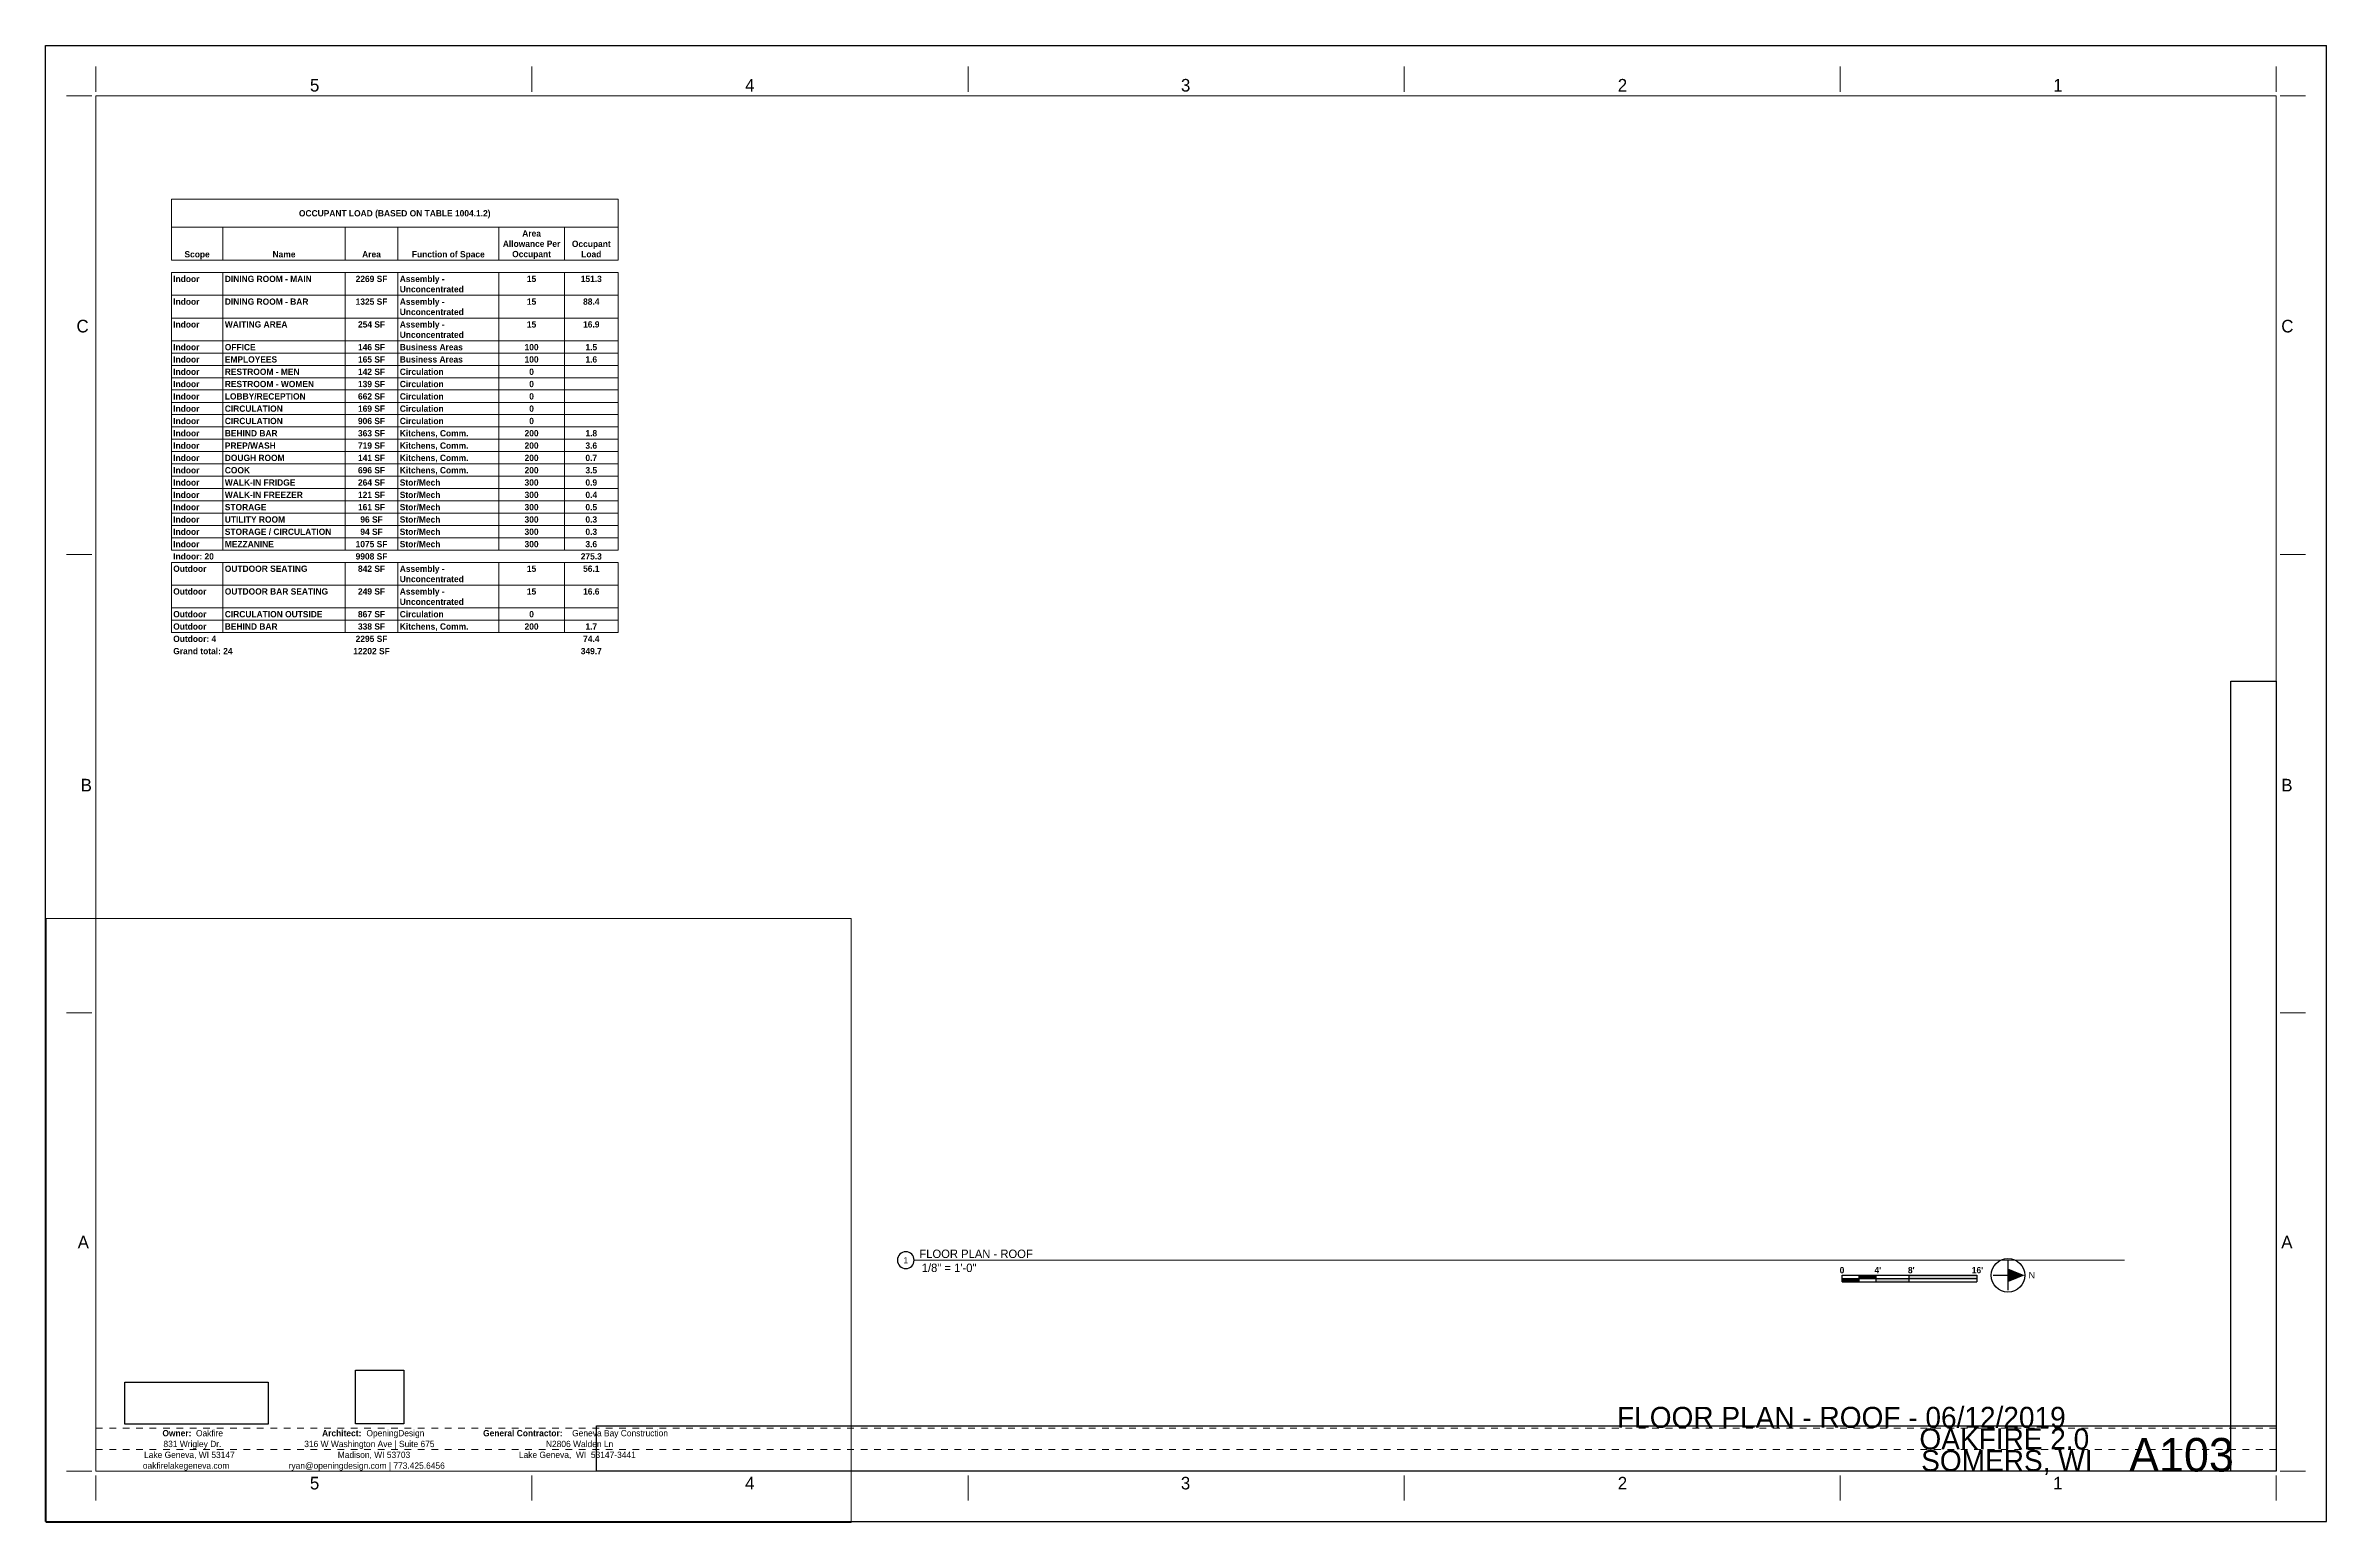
# Paper-space layout 'Layout1' of a CAD drawing. Header units: inches. Extents: x 0 to 34, y 0 to 22.
import ezdxf

# ---------------------------------------------------------------- set-up
doc = ezdxf.new("R2010")
doc.units = ezdxf.units.IN
doc.header["$MEASUREMENT"] = 0
doc.linetypes.add('Dot 1_32_', pattern=[0.03125, 0, -0.03125])
for name, color, linetype, lineweight in [('A-ANNO-NOTE', 131, 'Continuous', 30), ('A-DETL', 90, 'Continuous', 9), ('G-ANNO-SCHD', 231, 'Continuous', 30), ('G-ANNO-TTLB', 6, 'Continuous', 30), ('G-ANNO-TTLB-MEDM', 33, 'Continuous', 20)]:
    doc.layers.add(name, color=color, linetype=linetype, lineweight=lineweight)
doc.layers.add('G-ANNO-NPLT', color=191, linetype='Continuous', plot=False)
doc.styles.add('Arial_2', font='arial.ttf', dxfattribs={"height": 0.09375})
doc.styles.add('Century Gothic_1', font='ufonts.com_century-gothic.ttf', dxfattribs={"height": 0.1875})
doc.styles.add('Century Gothic_2', font='ufonts.com_century-gothic.ttf', dxfattribs={"height": 0.09375})
doc.styles.add('Century Gothic_3', font='ufonts.com_century-gothic.ttf', dxfattribs={"height": 0.5})
doc.styles.add('Century Gothic_4', font='ufonts.com_century-gothic.ttf', dxfattribs={"height": 0.3125})
doc.styles.add('Century Gothic_5', font='ufonts.com_century-gothic.ttf', dxfattribs={"height": 0.125})
doc.styles.add('Century Gothic_B', font='GOTHICB.TTF', dxfattribs={"height": 0.09375})
picture_1 = doc.add_image_def('image1.jpg', size_in_pixel=(547, 610))
picture_2 = doc.add_image_def('image2.png', size_in_pixel=(371, 109))
picture_3 = doc.add_image_def('image3.jpg', size_in_pixel=(95, 1663))
picture_4 = doc.add_image_def('image4.jpg', size_in_pixel=(3536, 95))

# ---------------------------------------------------------------- blocks, each defined once
blk = doc.blocks.new('OD Title Block - 22x34 - Presentation - one-539370-FLOOR PLAN - ROOF')
at = {"layer": 'G-ANNO-TTLB'}
for p, q in [((-0.01, 0.014), (-0.01, 22.014)), ((-0.01, 22.014), (33.99, 22.014)), ((-0.01, 22.014), (33.99, 22.014)), ((33.99, 0.014), (33.99, 22.014)), ((-0.01, 0.014), (33.99, 0.014))]:
    blk.add_line(p, q, dxfattribs=at)
at = {"layer": 'G-ANNO-TTLB', "linetype": 'Dot 1_32_', "lineweight": 13}
for p, q in [((0.74, 1.404), (33.24, 1.404)), ((0.74, 1.084), (33.24, 1.084))]:
    blk.add_line(p, q, dxfattribs=at)
at = {"layer": 'G-ANNO-TTLB-MEDM'}
for p, q in [((0.74, 21.326), (0.74, 21.701)), ((7.24, 21.326), (7.24, 21.701)), ((13.74, 21.326), (13.74, 21.701)), ((20.24, 21.326), (20.24, 21.701)), ((26.74, 21.326), (26.74, 21.701)), ((33.24, 21.326), (33.24, 21.701)), ((0.677, 21.264), (0.302, 21.264)), ((0.74, 21.264), (0.74, 0.764)), ((0.74, 21.264), (33.24, 21.264)), ((33.24, 21.264), (33.24, 0.764)), ((33.302, 21.264), (33.677, 21.264)), ((0.677, 14.43), (0.302, 14.43)), ((33.302, 14.43), (33.677, 14.43)), ((0.677, 7.597), (0.302, 7.597)), ((33.302, 7.597), (33.677, 7.597)), ((0.677, 0.764), (0.302, 0.764)), ((0.74, 0.764), (33.24, 0.764)), ((0.74, 0.701), (0.74, 0.326)), ((7.24, 0.701), (7.24, 0.326)), ((13.74, 0.701), (13.74, 0.326)), ((20.24, 0.701), (20.24, 0.326)), ((26.74, 0.701), (26.74, 0.326)), ((33.24, 0.701), (33.24, 0.326)), ((33.302, 0.764), (33.677, 0.764))]:
    blk.add_line(p, q, dxfattribs=at)
at = {"layer": 'G-ANNO-TTLB', "lineweight": 9, "attachment_point": 1}
for s, insert, char_height, width, style in [('5', (3.93, 21.517), 0.188, 0.17675, 'Century Gothic_1'), ('4', (10.418, 21.517), 0.188, 0.17675, 'Century Gothic_1'), ('3', (16.914, 21.517), 0.188, 0.17675, 'Century Gothic_1'), ('2', (23.426, 21.517), 0.188, 0.17675, 'Century Gothic_1'), ('1', (29.918, 21.517), 0.188, 0.17675, 'Century Gothic_1'), ('C', (0.45, 17.926), 0.188, 0.25881, 'Century Gothic_1'), ('C', (33.317, 17.926), 0.188, 0.25881, 'Century Gothic_1'), ('B', (0.512, 11.084), 0.188, 0.18306, 'Century Gothic_1'), ('B', (33.317, 11.084), 0.188, 0.18306, 'Century Gothic_1'), ('A', (0.468, 4.273), 0.188, 0.23672, 'Century Gothic_1'), ('A', (33.317, 4.273), 0.188, 0.23672, 'Century Gothic_1'), ('Owner: ', (1.731, 1.377), 0.0937, 0.606, 'Century Gothic_B'), ('Oakfire', (2.231, 1.377), 0.0937, 0.56497, 'Century Gothic_2'), ('Architect: ', (4.111, 1.377), 0.09375, 0.80169, 'Century Gothic_B'), ('OpeningDesign', (4.772, 1.377), 0.09375, 1.212, 'Century Gothic_2'), ('General Contractor: ', (6.511, 1.377), 0.09375, 1.60969, 'Century Gothic_B'), ('Geneva Bay Construction', (7.839, 1.377), 0.09375, 2.01053, 'Century Gothic_2'), ('Lake Geneva, WI 53147', (1.457, 1.054), 0.09375, 1.83378, 'Century Gothic_2'), ('831 Wrigley Dr.', (1.746, 1.216), 0.09375, 1.13309, 'Century Gothic_2'), ('316 W Washington Ave | Suite 675', (3.845, 1.216), 0.09375, 2.65756, 'Century Gothic_2'), ('Madison, WI 53703', (4.345, 1.054), 0.09375, 1.44556, 'Century Gothic_2'), ('Lake Geneva,  WI  53147-3441', (7.045, 1.054), 0.09375, 2.32931, 'Century Gothic_2'), ('N2806 Walden Ln', (7.448, 1.216), 0.09375, 1.35088, 'Century Gothic_2'), ('oakfirelakegeneva.com', (1.439, 0.893), 0.09375, 1.88112, 'Century Gothic_2'), ('ryan@openingdesign.com | 773.425.6456', (3.613, 0.893), 0.09375, 3.21937, 'Century Gothic_2'), ('3', (16.913, 0.679), 0.188, 0.17675, 'Century Gothic_1'), ('2', (23.426, 0.679), 0.188, 0.17675, 'Century Gothic_1'), ('5', (3.929, 0.679), 0.188, 0.17675, 'Century Gothic_1'), ('4', (10.417, 0.679), 0.188, 0.17675, 'Century Gothic_1'), ('1', (29.917, 0.679), 0.188, 0.17675, 'Century Gothic_1')]:
    blk.add_mtext(s, dxfattribs=dict(at, insert=insert, char_height=char_height, width=width, style=style))
at = {"layer": 'G-ANNO-TTLB'}
image = blk.add_image(picture_3, insert=(32.567, 0.764), size_in_units=(0.673, 11.775), dxfattribs=at)
image.dxf.flags = 7
image = blk.add_image(picture_2, insert=(1.173, 1.464), size_in_units=(2.134, 0.627), dxfattribs=at)
image.dxf.flags = 7
image = blk.add_image(picture_1, insert=(4.611, 1.469), size_in_units=(0.719, 0.802), rotation=0, dxfattribs=at)
image.dxf.flags = 7
image = blk.add_image(picture_4, insert=(8.203, 0.764), size_in_units=(25.037, 0.673), dxfattribs=at)
image.dxf.flags = 7
blk = doc.blocks.new('Viewport - All On-568496-FLOOR PLAN - ROOF')
at = {"layer": 'G-ANNO-TTLB'}
for start, end in [(360, 180), (180, 360)]:
    blk.add_arc((-0.125, 0), 0.125, start, end, dxfattribs=at)
blk = doc.blocks.new('Graphic Scale - 1-8-605179-FLOOR PLAN - ROOF')
at = {"layer": 'A-ANNO-NOTE', "lineweight": 9}
for points in [[(-1.756, 0), (-1.756, -0.049), (-2.006, -0.049), (-2.006, 0)], [(-1.506, 0.049), (-1.506, 0), (-1.756, 0), (-1.756, 0.049)], [(0, 0.049), (0, 0), (-1.006, 0), (-1.006, 0.049)], [(-1.006, 0), (-1.006, -0.049), (-1.506, -0.049), (-1.506, 0)]]:
    blk.add_hatch(color=256, dxfattribs=at).paths.add_polyline_path(points, flags=0)
at = {"layer": 'A-ANNO-NOTE'}
for p, q in [((-2.006, 0.049), (0, 0.049)), ((-2.006, -0.049), (-2.006, 0.049)), ((-2.006, 0), (0, 0)), ((-1.756, 0.049), (-1.756, -0.049)), ((-1.506, 0.049), (-1.506, -0.049)), ((-1.006, -0.049), (-1.006, 0.049)), ((0, 0.049), (0, -0.049)), ((-2.006, -0.049), (0, -0.049))]:
    blk.add_line(p, q, dxfattribs=at)
at = {"layer": 'A-ANNO-NOTE', "lineweight": 9, "attachment_point": 1, "style": 'Century Gothic_B'}
for s, insert, char_height, width in [('\\fCentury Gothic|b1|i0|c0|p34|;0', (-2.043, 0.173), 0.09375, 0.09153), ("4'", (-1.525, 0.173), 0.0937, 0.12625), ("8'", (-1.025, 0.173), 0.0937, 0.12625), ("16'", (-0.073, 0.173), 0.0937, 0.21778)]:
    blk.add_mtext(s, dxfattribs=dict(at, insert=insert, char_height=char_height, width=width))
blk = doc.blocks.new('North Arrow - Right-605189-FLOOR PLAN - ROOF')
at = {"layer": 'A-ANNO-NOTE', "lineweight": 9}
blk.add_hatch(color=256, dxfattribs=at).paths.add_polyline_path([(0.25, 0), (0, -0.101), (0, 0.101)], flags=0)
at = {"layer": 'A-ANNO-NOTE'}
for p, q in [((-0.219, 0), (0.219, 0)), ((0, 0.219), (0, -0.219))]:
    blk.add_line(p, q, dxfattribs=at)
blk.add_circle((0, 0), 0.25, dxfattribs=at)
at = {"layer": 'A-ANNO-NOTE', "lineweight": 9, "insert": (0.309, 0.047), "char_height": 0.0937, "width": 0.09784, "attachment_point": 1, "style": 'Arial_2'}
blk.add_mtext('N', dxfattribs=at)

psp = doc.layouts.get("Layout1")

# ---------------------------------------------------------------- linework, layer by layer
at = {"layer": 'A-DETL'}
for p, q in [((1.864, 19.725), (1.864, 19.308)), ((8.525, 19.725), (1.864, 19.725)), ((8.525, 19.308), (8.525, 19.725)), ((1.864, 19.308), (1.864, 18.814)), ((1.864, 19.308), (8.525, 19.308)), ((2.633, 19.308), (2.633, 18.814)), ((4.456, 19.308), (4.456, 18.814)), ((5.241, 19.308), (5.241, 18.814)), ((6.745, 19.308), (6.745, 18.814)), ((7.724, 19.308), (7.724, 18.814)), ((8.525, 19.308), (8.525, 18.814)), ((2.633, 18.814), (1.864, 18.814)), ((4.456, 18.814), (2.633, 18.814)), ((5.241, 18.814), (4.456, 18.814)), ((6.745, 18.814), (5.241, 18.814)), ((7.724, 18.814), (6.745, 18.814)), ((8.525, 18.814), (7.724, 18.814)), ((2.633, 18.631), (1.864, 18.631)), ((1.864, 18.631), (1.864, 18.292)), ((4.456, 18.631), (2.633, 18.631)), ((2.633, 18.631), (2.633, 18.292)), ((5.241, 18.631), (4.456, 18.631)), ((4.456, 18.631), (4.456, 18.292)), ((6.745, 18.631), (5.241, 18.631)), ((5.241, 18.631), (5.241, 18.292)), ((7.724, 18.631), (6.745, 18.631)), ((6.745, 18.631), (6.745, 18.292)), ((8.525, 18.631), (7.724, 18.631)), ((7.724, 18.631), (7.724, 18.292)), ((8.525, 18.631), (8.525, 18.292)), ((2.633, 18.292), (1.864, 18.292)), ((1.864, 18.292), (1.864, 17.953)), ((4.456, 18.292), (2.633, 18.292)), ((2.633, 18.292), (2.633, 17.953)), ((5.241, 18.292), (4.456, 18.292)), ((4.456, 18.292), (4.456, 17.953)), ((6.745, 18.292), (5.241, 18.292)), ((5.241, 18.292), (5.241, 17.953)), ((7.724, 18.292), (6.745, 18.292)), ((6.745, 18.292), (6.745, 17.953)), ((8.525, 18.292), (7.724, 18.292)), ((7.724, 18.292), (7.724, 17.953)), ((8.525, 18.292), (8.525, 17.953)), ((2.633, 17.953), (1.864, 17.953)), ((1.864, 17.953), (1.864, 17.614)), ((4.456, 17.953), (2.633, 17.953)), ((2.633, 17.953), (2.633, 17.614)), ((5.241, 17.953), (4.456, 17.953)), ((4.456, 17.953), (4.456, 17.614)), ((6.745, 17.953), (5.241, 17.953)), ((5.241, 17.953), (5.241, 17.614)), ((7.724, 17.953), (6.745, 17.953)), ((6.745, 17.953), (6.745, 17.614)), ((8.525, 17.953), (7.724, 17.953)), ((7.724, 17.953), (7.724, 17.614)), ((8.525, 17.953), (8.525, 17.614)), ((2.633, 17.614), (1.864, 17.614)), ((1.864, 17.614), (1.864, 17.43)), ((2.633, 17.43), (1.864, 17.43)), ((1.864, 17.43), (1.864, 17.247)), ((4.456, 17.614), (2.633, 17.614)), ((2.633, 17.614), (2.633, 17.43)), ((4.456, 17.43), (2.633, 17.43)), ((2.633, 17.43), (2.633, 17.247)), ((5.241, 17.614), (4.456, 17.614)), ((4.456, 17.614), (4.456, 17.43)), ((5.241, 17.43), (4.456, 17.43)), ((4.456, 17.43), (4.456, 17.247)), ((6.745, 17.614), (5.241, 17.614)), ((5.241, 17.614), (5.241, 17.43)), ((6.745, 17.43), (5.241, 17.43)), ((5.241, 17.43), (5.241, 17.247)), ((7.724, 17.614), (6.745, 17.614)), ((6.745, 17.614), (6.745, 17.43)), ((7.724, 17.43), (6.745, 17.43)), ((6.745, 17.43), (6.745, 17.247)), ((8.525, 17.614), (7.724, 17.614)), ((7.724, 17.614), (7.724, 17.43)), ((8.525, 17.43), (7.724, 17.43)), ((7.724, 17.43), (7.724, 17.247)), ((8.525, 17.614), (8.525, 17.43)), ((8.525, 17.43), (8.525, 17.247)), ((2.633, 17.247), (1.864, 17.247)), ((1.864, 17.247), (1.864, 17.063)), ((2.633, 17.063), (1.864, 17.063)), ((1.864, 17.063), (1.864, 16.88)), ((4.456, 17.247), (2.633, 17.247)), ((2.633, 17.247), (2.633, 17.063)), ((4.456, 17.063), (2.633, 17.063)), ((2.633, 17.063), (2.633, 16.88)), ((5.241, 17.247), (4.456, 17.247)), ((4.456, 17.247), (4.456, 17.063)), ((5.241, 17.063), (4.456, 17.063)), ((4.456, 17.063), (4.456, 16.88)), ((6.745, 17.247), (5.241, 17.247)), ((5.241, 17.247), (5.241, 17.063)), ((6.745, 17.063), (5.241, 17.063)), ((5.241, 17.063), (5.241, 16.88)), ((7.724, 17.247), (6.745, 17.247)), ((6.745, 17.247), (6.745, 17.063)), ((7.724, 17.063), (6.745, 17.063)), ((6.745, 17.063), (6.745, 16.88)), ((8.525, 17.247), (7.724, 17.247)), ((7.724, 17.247), (7.724, 17.063)), ((8.525, 17.063), (7.724, 17.063)), ((7.724, 17.063), (7.724, 16.88)), ((8.525, 17.247), (8.525, 17.063)), ((8.525, 17.063), (8.525, 16.88)), ((2.633, 16.88), (1.864, 16.88)), ((1.864, 16.88), (1.864, 16.696)), ((2.633, 16.696), (1.864, 16.696)), ((1.864, 16.696), (1.864, 16.513)), ((4.456, 16.88), (2.633, 16.88)), ((2.633, 16.88), (2.633, 16.696)), ((4.456, 16.696), (2.633, 16.696)), ((2.633, 16.696), (2.633, 16.513)), ((5.241, 16.88), (4.456, 16.88)), ((4.456, 16.88), (4.456, 16.696)), ((5.241, 16.696), (4.456, 16.696)), ((4.456, 16.696), (4.456, 16.513)), ((6.745, 16.88), (5.241, 16.88)), ((5.241, 16.88), (5.241, 16.696)), ((6.745, 16.696), (5.241, 16.696)), ((5.241, 16.696), (5.241, 16.513)), ((7.724, 16.88), (6.745, 16.88)), ((6.745, 16.88), (6.745, 16.696)), ((7.724, 16.696), (6.745, 16.696)), ((6.745, 16.696), (6.745, 16.513)), ((8.525, 16.88), (7.724, 16.88)), ((7.724, 16.88), (7.724, 16.696)), ((8.525, 16.696), (7.724, 16.696)), ((7.724, 16.696), (7.724, 16.513)), ((8.525, 16.88), (8.525, 16.696)), ((8.525, 16.696), (8.525, 16.513)), ((2.633, 16.513), (1.864, 16.513)), ((1.864, 16.513), (1.864, 16.329)), ((2.633, 16.329), (1.864, 16.329)), ((1.864, 16.329), (1.864, 16.146)), ((4.456, 16.513), (2.633, 16.513)), ((2.633, 16.513), (2.633, 16.329)), ((4.456, 16.329), (2.633, 16.329)), ((2.633, 16.329), (2.633, 16.146)), ((5.241, 16.513), (4.456, 16.513)), ((4.456, 16.513), (4.456, 16.329)), ((5.241, 16.329), (4.456, 16.329)), ((4.456, 16.329), (4.456, 16.146)), ((6.745, 16.513), (5.241, 16.513)), ((5.241, 16.513), (5.241, 16.329)), ((6.745, 16.329), (5.241, 16.329)), ((5.241, 16.329), (5.241, 16.146)), ((7.724, 16.513), (6.745, 16.513)), ((6.745, 16.513), (6.745, 16.329)), ((7.724, 16.329), (6.745, 16.329)), ((6.745, 16.329), (6.745, 16.146)), ((8.525, 16.513), (7.724, 16.513)), ((7.724, 16.513), (7.724, 16.329)), ((8.525, 16.329), (7.724, 16.329)), ((7.724, 16.329), (7.724, 16.146)), ((8.525, 16.513), (8.525, 16.329)), ((8.525, 16.329), (8.525, 16.146)), ((2.633, 16.146), (1.864, 16.146)), ((1.864, 16.146), (1.864, 15.962)), ((4.456, 16.146), (2.633, 16.146)), ((2.633, 16.146), (2.633, 15.962)), ((5.241, 16.146), (4.456, 16.146)), ((4.456, 16.146), (4.456, 15.962)), ((6.745, 16.146), (5.241, 16.146)), ((5.241, 16.146), (5.241, 15.962)), ((7.724, 16.146), (6.745, 16.146)), ((6.745, 16.146), (6.745, 15.962)), ((8.525, 16.146), (7.724, 16.146)), ((7.724, 16.146), (7.724, 15.962)), ((8.525, 16.146), (8.525, 15.962)), ((2.633, 15.962), (1.864, 15.962)), ((1.864, 15.962), (1.864, 15.779)), ((2.633, 15.779), (1.864, 15.779)), ((1.864, 15.779), (1.864, 15.595)), ((4.456, 15.962), (2.633, 15.962)), ((2.633, 15.962), (2.633, 15.779)), ((4.456, 15.779), (2.633, 15.779)), ((2.633, 15.779), (2.633, 15.595)), ((5.241, 15.962), (4.456, 15.962)), ((4.456, 15.962), (4.456, 15.779)), ((5.241, 15.779), (4.456, 15.779)), ((4.456, 15.779), (4.456, 15.595)), ((6.745, 15.962), (5.241, 15.962)), ((5.241, 15.962), (5.241, 15.779)), ((6.745, 15.779), (5.241, 15.779)), ((5.241, 15.779), (5.241, 15.595)), ((7.724, 15.962), (6.745, 15.962)), ((6.745, 15.962), (6.745, 15.779)), ((7.724, 15.779), (6.745, 15.779)), ((6.745, 15.779), (6.745, 15.595)), ((8.525, 15.962), (7.724, 15.962)), ((7.724, 15.962), (7.724, 15.779)), ((8.525, 15.779), (7.724, 15.779)), ((7.724, 15.779), (7.724, 15.595)), ((8.525, 15.962), (8.525, 15.779)), ((8.525, 15.779), (8.525, 15.595)), ((2.633, 15.595), (1.864, 15.595)), ((1.864, 15.595), (1.864, 15.412)), ((2.633, 15.412), (1.864, 15.412)), ((1.864, 15.412), (1.864, 15.228)), ((4.456, 15.595), (2.633, 15.595)), ((2.633, 15.595), (2.633, 15.412)), ((4.456, 15.412), (2.633, 15.412)), ((2.633, 15.412), (2.633, 15.228)), ((5.241, 15.595), (4.456, 15.595)), ((4.456, 15.595), (4.456, 15.412)), ((5.241, 15.412), (4.456, 15.412)), ((4.456, 15.412), (4.456, 15.228)), ((6.745, 15.595), (5.241, 15.595)), ((5.241, 15.595), (5.241, 15.412)), ((6.745, 15.412), (5.241, 15.412)), ((5.241, 15.412), (5.241, 15.228)), ((7.724, 15.595), (6.745, 15.595)), ((6.745, 15.595), (6.745, 15.412)), ((7.724, 15.412), (6.745, 15.412)), ((6.745, 15.412), (6.745, 15.228)), ((8.525, 15.595), (7.724, 15.595)), ((7.724, 15.595), (7.724, 15.412)), ((8.525, 15.412), (7.724, 15.412)), ((7.724, 15.412), (7.724, 15.228)), ((8.525, 15.595), (8.525, 15.412)), ((8.525, 15.412), (8.525, 15.228)), ((2.633, 15.228), (1.864, 15.228)), ((1.864, 15.228), (1.864, 15.045)), ((2.633, 15.045), (1.864, 15.045)), ((1.864, 15.045), (1.864, 14.861)), ((4.456, 15.228), (2.633, 15.228)), ((2.633, 15.228), (2.633, 15.045)), ((4.456, 15.045), (2.633, 15.045)), ((2.633, 15.045), (2.633, 14.861)), ((5.241, 15.228), (4.456, 15.228)), ((4.456, 15.228), (4.456, 15.045)), ((5.241, 15.045), (4.456, 15.045)), ((4.456, 15.045), (4.456, 14.861)), ((6.745, 15.228), (5.241, 15.228)), ((5.241, 15.228), (5.241, 15.045)), ((6.745, 15.045), (5.241, 15.045)), ((5.241, 15.045), (5.241, 14.861)), ((7.724, 15.228), (6.745, 15.228)), ((6.745, 15.228), (6.745, 15.045)), ((7.724, 15.045), (6.745, 15.045)), ((6.745, 15.045), (6.745, 14.861)), ((8.525, 15.228), (7.724, 15.228)), ((7.724, 15.228), (7.724, 15.045)), ((8.525, 15.045), (7.724, 15.045)), ((7.724, 15.045), (7.724, 14.861)), ((8.525, 15.228), (8.525, 15.045)), ((8.525, 15.045), (8.525, 14.861)), ((2.633, 14.861), (1.864, 14.861)), ((1.864, 14.861), (1.864, 14.678)), ((2.633, 14.678), (1.864, 14.678)), ((1.864, 14.678), (1.864, 14.494)), ((4.456, 14.861), (2.633, 14.861)), ((2.633, 14.861), (2.633, 14.678)), ((4.456, 14.678), (2.633, 14.678)), ((2.633, 14.678), (2.633, 14.494)), ((5.241, 14.861), (4.456, 14.861)), ((4.456, 14.861), (4.456, 14.678)), ((5.241, 14.678), (4.456, 14.678)), ((4.456, 14.678), (4.456, 14.494)), ((6.745, 14.861), (5.241, 14.861)), ((5.241, 14.861), (5.241, 14.678)), ((6.745, 14.678), (5.241, 14.678)), ((5.241, 14.678), (5.241, 14.494)), ((7.724, 14.861), (6.745, 14.861)), ((6.745, 14.861), (6.745, 14.678)), ((7.724, 14.678), (6.745, 14.678)), ((6.745, 14.678), (6.745, 14.494)), ((8.525, 14.861), (7.724, 14.861)), ((7.724, 14.861), (7.724, 14.678)), ((8.525, 14.678), (7.724, 14.678)), ((7.724, 14.678), (7.724, 14.494)), ((8.525, 14.861), (8.525, 14.678)), ((8.525, 14.678), (8.525, 14.494)), ((2.633, 14.494), (1.864, 14.494)), ((2.633, 14.311), (1.864, 14.311)), ((1.864, 14.311), (1.864, 13.972)), ((4.456, 14.494), (2.633, 14.494)), ((4.456, 14.311), (2.633, 14.311)), ((2.633, 14.311), (2.633, 13.972)), ((5.241, 14.494), (4.456, 14.494)), ((5.241, 14.311), (4.456, 14.311)), ((4.456, 14.311), (4.456, 13.972)), ((6.745, 14.494), (5.241, 14.494)), ((6.745, 14.311), (5.241, 14.311)), ((5.241, 14.311), (5.241, 13.972)), ((7.724, 14.494), (6.745, 14.494)), ((7.724, 14.311), (6.745, 14.311)), ((6.745, 14.311), (6.745, 13.972)), ((8.525, 14.494), (7.724, 14.494)), ((8.525, 14.311), (7.724, 14.311)), ((7.724, 14.311), (7.724, 13.972)), ((8.525, 14.311), (8.525, 13.972)), ((2.633, 13.972), (1.864, 13.972)), ((1.864, 13.972), (1.864, 13.633)), ((4.456, 13.972), (2.633, 13.972)), ((2.633, 13.972), (2.633, 13.633)), ((5.241, 13.972), (4.456, 13.972)), ((4.456, 13.972), (4.456, 13.633)), ((6.745, 13.972), (5.241, 13.972)), ((5.241, 13.972), (5.241, 13.633)), ((7.724, 13.972), (6.745, 13.972)), ((6.745, 13.972), (6.745, 13.633)), ((8.525, 13.972), (7.724, 13.972)), ((7.724, 13.972), (7.724, 13.633)), ((8.525, 13.972), (8.525, 13.633)), ((2.633, 13.633), (1.864, 13.633)), ((1.864, 13.633), (1.864, 13.449)), ((4.456, 13.633), (2.633, 13.633)), ((2.633, 13.633), (2.633, 13.449)), ((5.241, 13.633), (4.456, 13.633)), ((4.456, 13.633), (4.456, 13.449)), ((6.745, 13.633), (5.241, 13.633)), ((5.241, 13.633), (5.241, 13.449)), ((7.724, 13.633), (6.745, 13.633)), ((6.745, 13.633), (6.745, 13.449)), ((8.525, 13.633), (7.724, 13.633)), ((7.724, 13.633), (7.724, 13.449)), ((8.525, 13.633), (8.525, 13.449)), ((2.633, 13.449), (1.864, 13.449)), ((1.864, 13.449), (1.864, 13.266)), ((2.633, 13.266), (1.864, 13.266)), ((4.456, 13.449), (2.633, 13.449)), ((2.633, 13.449), (2.633, 13.266)), ((4.456, 13.266), (2.633, 13.266)), ((5.241, 13.449), (4.456, 13.449)), ((4.456, 13.449), (4.456, 13.266)), ((5.241, 13.266), (4.456, 13.266)), ((6.745, 13.449), (5.241, 13.449)), ((5.241, 13.449), (5.241, 13.266)), ((6.745, 13.266), (5.241, 13.266)), ((7.724, 13.449), (6.745, 13.449)), ((6.745, 13.449), (6.745, 13.266)), ((7.724, 13.266), (6.745, 13.266)), ((8.525, 13.449), (7.724, 13.449)), ((7.724, 13.449), (7.724, 13.266)), ((8.525, 13.266), (7.724, 13.266)), ((8.525, 13.449), (8.525, 13.266))]:
    psp.add_line(p, q, dxfattribs=at)
at = {"layer": 'G-ANNO-NPLT', "lineweight": 9}
psp.add_line((12.937, 3.909), (30.982, 3.909), dxfattribs=at)

# ---------------------------------------------------------------- block references
at = {"layer": 'A-ANNO-NOTE'}
psp.add_blockref('Graphic Scale - 1-8-605179-FLOOR PLAN - ROOF', (28.777, 3.634), dxfattribs=at)
at = {"layer": 'A-ANNO-NOTE', "lineweight": 9}
psp.add_blockref('North Arrow - Right-605189-FLOOR PLAN - ROOF', (29.243, 3.683), dxfattribs=at)
at = {"layer": 'G-ANNO-TTLB', "lineweight": 9}
psp.add_blockref('OD Title Block - 22x34 - Presentation - one-539370-FLOOR PLAN - ROOF', (0, 0), dxfattribs=at)
at = {"layer": 'G-ANNO-TTLB'}
psp.add_blockref('Viewport - All On-568496-FLOOR PLAN - ROOF', (12.937, 3.909), dxfattribs=at)

# ---------------------------------------------------------------- texts
at = {"layer": 'G-ANNO-SCHD', "color": 147, "lineweight": 9, "line_spacing_factor": 0.984502, "style": 'Century Gothic_B'}
for s, insert, char_height, width, attachment_point in [('OCCUPANT LOAD (BASED ON TABLE 1004.1.2)', (5.194, 19.561), 0.09375, 3.37476, 2), ('Area\\PAllowance Per\\POccupant', (7.234, 19.261), 0.09375, 1.09242, 2), ('Occupant\\PLoad', (8.124, 19.105), 0.0937, 0.77292, 2), ('Scope', (2.248, 18.95), 0.0937, 0.48395, 2), ('Name', (3.544, 18.95), 0.0937, 0.46516, 2), ('Area', (4.848, 18.95), 0.0937, 0.36884, 2), ('Function of Space', (5.993, 18.95), 0.09375, 1.35907, 2), ('Indoor', (1.892, 18.583), 0.0937, 0.491, 1), ('DINING ROOM - MAIN', (2.661, 18.583), 0.09375, 1.6633, 1), ('2269 SF', (4.848, 18.583), 0.0937, 0.54739, 2), ('Assembly -\\PUnconcentrated', (5.269, 18.583), 0.09375, 1.2322, 1), ('15', (7.234, 18.583), 0.0937, 0.17385, 2), ('151.3', (8.124, 18.583), 0.0937, 0.39116, 2), ('Indoor', (1.892, 18.244), 0.0937, 0.491, 1), ('DINING ROOM - BAR', (2.661, 18.244), 0.09375, 1.54466, 1), ('1325 SF', (4.848, 18.244), 0.0937, 0.54739, 2), ('Assembly -\\PUnconcentrated', (5.269, 18.244), 0.09375, 1.2322, 1), ('15', (7.234, 18.244), 0.0937, 0.17385, 2), ('88.4', (8.124, 18.244), 0.0937, 0.30423, 2), ('Indoor', (1.892, 17.905), 0.0937, 0.491, 1), ('WAITING AREA', (2.661, 17.905), 0.09375, 1.10064, 1), ('254 SF', (4.848, 17.905), 0.0937, 0.46046, 2), ('Assembly -\\PUnconcentrated', (5.269, 17.905), 0.09375, 1.2322, 1), ('15', (7.234, 17.905), 0.0937, 0.17385, 2), ('16.9', (8.124, 17.905), 0.0937, 0.30423, 2), ('Indoor', (1.892, 17.566), 0.0937, 0.491, 1), ('Indoor', (1.892, 17.383), 0.0937, 0.491, 1), ('OFFICE', (2.661, 17.566), 0.0937, 0.52859, 1), ('EMPLOYEES', (2.661, 17.383), 0.0937, 0.84927, 1), ('146 SF', (4.848, 17.566), 0.0937, 0.46046, 2), ('165 SF', (4.848, 17.383), 0.0937, 0.46046, 2), ('Business Areas', (5.269, 17.566), 0.09375, 1.10534, 1), ('Business Areas', (5.269, 17.383), 0.09375, 1.10534, 1), ('100', (7.234, 17.566), 0.0937, 0.26077, 2), ('100', (7.234, 17.383), 0.0937, 0.26077, 2), ('1.5', (8.124, 17.566), 0.0937, 0.21731, 2), ('1.6', (8.124, 17.383), 0.0937, 0.21731, 2), ('Indoor', (1.892, 17.199), 0.0937, 0.491, 1), ('Indoor', (1.892, 17.016), 0.0937, 0.491, 1), ('RESTROOM - MEN', (2.661, 17.199), 0.09375, 1.30268, 1), ('RESTROOM - WOMEN', (2.661, 17.016), 0.09375, 1.5752, 1), ('142 SF', (4.848, 17.199), 0.0937, 0.46046, 2), ('139 SF', (4.848, 17.016), 0.0937, 0.46046, 2), ('Circulation', (5.269, 17.199), 0.09375, 0.82343, 1), ('Circulation', (5.269, 17.016), 0.09375, 0.82343, 1), ('\\fCentury Gothic|b1|i0|c0|p34|;0', (7.234, 17.199), 0.09375, 0.08692, 2), ('\\fCentury Gothic|b1|i0|c0|p34|;0', (7.234, 17.016), 0.09375, 0.08692, 2), ('Indoor', (1.892, 16.832), 0.0937, 0.491, 1), ('LOBBY/RECEPTION', (2.661, 16.832), 0.09375, 1.36729, 1), ('662 SF', (4.848, 16.832), 0.0937, 0.46046, 2), ('Circulation', (5.269, 16.832), 0.09375, 0.82343, 1), ('\\fCentury Gothic|b1|i0|c0|p34|;0', (7.234, 16.832), 0.09375, 0.08692, 2), ('Indoor', (1.892, 16.649), 0.0937, 0.491, 1), ('Indoor', (1.892, 16.465), 0.0937, 0.491, 1), ('CIRCULATION', (2.661, 16.649), 0.09375, 1.01842, 1), ('CIRCULATION', (2.661, 16.465), 0.09375, 1.01842, 1), ('906 SF', (4.848, 16.465), 0.0937, 0.46046, 2), ('169 SF', (4.848, 16.649), 0.0937, 0.46046, 2), ('Circulation', (5.269, 16.649), 0.09375, 0.82343, 1), ('Circulation', (5.269, 16.465), 0.09375, 0.82343, 1), ('\\fCentury Gothic|b1|i0|c0|p34|;0', (7.234, 16.649), 0.09375, 0.08692, 2), ('\\fCentury Gothic|b1|i0|c0|p34|;0', (7.234, 16.465), 0.09375, 0.08692, 2), ('Indoor', (1.892, 16.282), 0.0937, 0.491, 1), ('Indoor', (1.892, 16.098), 0.0937, 0.491, 1), ('BEHIND BAR', (2.661, 16.282), 0.0937, 0.88451, 1), ('PREP/WASH', (2.661, 16.098), 0.0937, 0.85984, 1), ('363 SF', (4.848, 16.282), 0.0937, 0.46046, 2), ('719 SF', (4.848, 16.098), 0.0937, 0.46046, 2), ('Kitchens, Comm.', (5.269, 16.282), 0.09375, 1.28389, 1), ('Kitchens, Comm.', (5.269, 16.098), 0.09375, 1.28389, 1), ('200', (7.234, 16.282), 0.0937, 0.26077, 2), ('200', (7.234, 16.098), 0.0937, 0.26077, 2), ('3.6', (8.124, 16.098), 0.0937, 0.21731, 2), ('1.8', (8.124, 16.282), 0.0937, 0.21731, 2), ('Indoor', (1.892, 15.915), 0.0937, 0.491, 1), ('Indoor', (1.892, 15.731), 0.0937, 0.491, 1), ('COOK', (2.661, 15.731), 0.0937, 0.48161, 1), ('DOUGH ROOM', (2.661, 15.915), 0.0937, 1.11591, 1), ('696 SF', (4.848, 15.731), 0.0937, 0.46046, 2), ('141 SF', (4.848, 15.915), 0.0937, 0.46046, 2), ('Kitchens, Comm.', (5.269, 15.915), 0.09375, 1.28389, 1), ('Kitchens, Comm.', (5.269, 15.731), 0.09375, 1.28389, 1), ('200', (7.234, 15.915), 0.0937, 0.26077, 2), ('200', (7.234, 15.731), 0.0937, 0.26077, 2), ('3.5', (8.124, 15.731), 0.0937, 0.21731, 2), ('0.7', (8.124, 15.915), 0.0937, 0.21731, 2), ('Indoor', (1.892, 15.548), 0.0937, 0.491, 1), ('Indoor', (1.892, 15.364), 0.0937, 0.491, 1), ('WALK-IN FRIDGE', (2.661, 15.548), 0.09375, 1.22046, 1), ('WALK-IN FREEZER', (2.661, 15.364), 0.09375, 1.26744, 1), ('264 SF', (4.848, 15.548), 0.0937, 0.46046, 2), ('121 SF', (4.848, 15.364), 0.0937, 0.46046, 2), ('Stor/Mech', (5.269, 15.548), 0.0937, 0.78466, 1), ('Stor/Mech', (5.269, 15.364), 0.0937, 0.78466, 1), ('300', (7.234, 15.548), 0.0937, 0.26077, 2), ('300', (7.234, 15.364), 0.0937, 0.26077, 2), ('0.9', (8.124, 15.548), 0.0937, 0.21731, 2), ('0.4', (8.124, 15.364), 0.0937, 0.21731, 2), ('Indoor', (1.892, 15.181), 0.0937, 0.491, 1), ('Indoor', (1.892, 14.997), 0.0937, 0.491, 1), ('STORAGE', (2.661, 15.181), 0.0937, 0.69657, 1), ('UTILITY ROOM', (2.661, 14.997), 0.09375, 1.02194, 1), ('161 SF', (4.848, 15.181), 0.0937, 0.46046, 2), ('96 SF', (4.848, 14.997), 0.0937, 0.37354, 2), ('Stor/Mech', (5.269, 15.181), 0.0937, 0.78466, 1), ('Stor/Mech', (5.269, 14.997), 0.0937, 0.78466, 1), ('300', (7.234, 15.181), 0.0937, 0.26077, 2), ('300', (7.234, 14.997), 0.0937, 0.26077, 2), ('0.5', (8.124, 15.181), 0.0937, 0.21731, 2), ('0.3', (8.124, 14.997), 0.0937, 0.21731, 2), ('Indoor', (1.892, 14.814), 0.0937, 0.491, 1), ('Indoor', (1.892, 14.63), 0.0937, 0.491, 1), ('STORAGE / CIRCULATION', (2.661, 14.814), 0.09375, 1.87356, 1), ('MEZZANINE', (2.661, 14.63), 0.0937, 0.84927, 1), ('1075 SF', (4.848, 14.63), 0.0937, 0.54739, 2), ('94 SF', (4.848, 14.814), 0.0937, 0.37354, 2), ('Stor/Mech', (5.269, 14.814), 0.0937, 0.78466, 1), ('Stor/Mech', (5.269, 14.63), 0.0937, 0.78466, 1), ('300', (7.234, 14.814), 0.0937, 0.26077, 2), ('300', (7.234, 14.63), 0.0937, 0.26077, 2), ('3.6', (8.124, 14.63), 0.0937, 0.21731, 2), ('0.3', (8.124, 14.814), 0.0937, 0.21731, 2), ('Indoor: 20', (1.892, 14.447), 0.0937, 0.75177, 1), ('9908 SF', (4.848, 14.447), 0.0937, 0.54739, 2), ('275.3', (8.124, 14.447), 0.0937, 0.39116, 2), ('Outdoor', (1.892, 14.263), 0.0937, 0.62609, 1), ('OUTDOOR SEATING', (2.661, 14.263), 0.09375, 1.43659, 1), ('842 SF', (4.848, 14.263), 0.0937, 0.46046, 2), ('Assembly -\\PUnconcentrated', (5.269, 14.263), 0.09375, 1.2322, 1), ('15', (7.234, 14.263), 0.0937, 0.17385, 2), ('56.1', (8.124, 14.263), 0.0937, 0.30423, 2), ('Outdoor', (1.892, 13.924), 0.0937, 0.62609, 1), ('OUTDOOR BAR SEATING', (2.661, 13.924), 0.09375, 1.77607, 1), ('249 SF', (4.848, 13.924), 0.0937, 0.46046, 2), ('Assembly -\\PUnconcentrated', (5.269, 13.924), 0.09375, 1.2322, 1), ('15', (7.234, 13.924), 0.0937, 0.17385, 2), ('16.6', (8.124, 13.924), 0.0937, 0.30423, 2), ('Outdoor', (1.892, 13.585), 0.0937, 0.62609, 1), ('Outdoor', (1.892, 13.402), 0.0937, 0.62609, 1), ('CIRCULATION OUTSIDE', (2.661, 13.585), 0.09375, 1.67387, 1), ('BEHIND BAR', (2.661, 13.402), 0.0937, 0.88451, 1), ('338 SF', (4.848, 13.402), 0.0937, 0.46046, 2), ('867 SF', (4.848, 13.585), 0.0937, 0.46046, 2), ('Circulation', (5.269, 13.585), 0.09375, 0.82343, 1), ('Kitchens, Comm.', (5.269, 13.402), 0.09375, 1.28389, 1), ('200', (7.234, 13.402), 0.0937, 0.26077, 2), ('\\fCentury Gothic|b1|i0|c0|p34|;0', (7.234, 13.585), 0.09375, 0.08692, 2), ('1.7', (8.124, 13.402), 0.0937, 0.21731, 2), ('Outdoor: 4', (1.892, 13.218), 0.0937, 0.79993, 1), ('Grand total: 24', (1.892, 13.035), 0.09375, 1.12179, 1), ('12202 SF', (4.848, 13.035), 0.0937, 0.63431, 2), ('2295 SF', (4.848, 13.218), 0.0937, 0.54739, 2), ('349.7', (8.124, 13.035), 0.0937, 0.39116, 2), ('74.4', (8.124, 13.218), 0.0937, 0.30423, 2)]:
    psp.add_mtext(s, dxfattribs=dict(at, insert=insert, char_height=char_height, width=width, attachment_point=attachment_point))
at = {"layer": 'G-ANNO-TTLB', "lineweight": 9, "attachment_point": 1}
for s, insert, char_height, width, style in [('1', (12.777, 3.953), 0.0937, 0.08837, 'Century Gothic_2'), ('FLOOR PLAN - ROOF', (13.015, 4.066), 0.125, 2.0705, 'Century Gothic_5'), (' 1/8" = 1\'-0"', (13.004, 3.857), 0.125, 1.111, 'Century Gothic_5'), ('FLOOR PLAN - ROOF - 06/12/2019', (23.415, 1.722), 0.3125, 8.48716, 'Century Gothic_4'), ('OAKFIRE 2.0', (27.923, 1.4), 0.3125, 3.02369, 'Century Gothic_4'), ('SOMERS, WI', (27.949, 1.077), 0.3125, 2.99212, 'Century Gothic_4'), ('A103', (31.049, 1.258), 0.5, 2.02631, 'Century Gothic_3')]:
    psp.add_mtext(s, dxfattribs=dict(at, insert=insert, char_height=char_height, width=width, style=style))

# ---------------------------------------------------------------- viewports
at = {"layer": '0'}
psp.add_viewport(center=(6, 4.5), size=(12, 9), view_center_point=(6, 4.5), view_height=12, dxfattribs=at)

doc.saveas('drawing.dxf')
